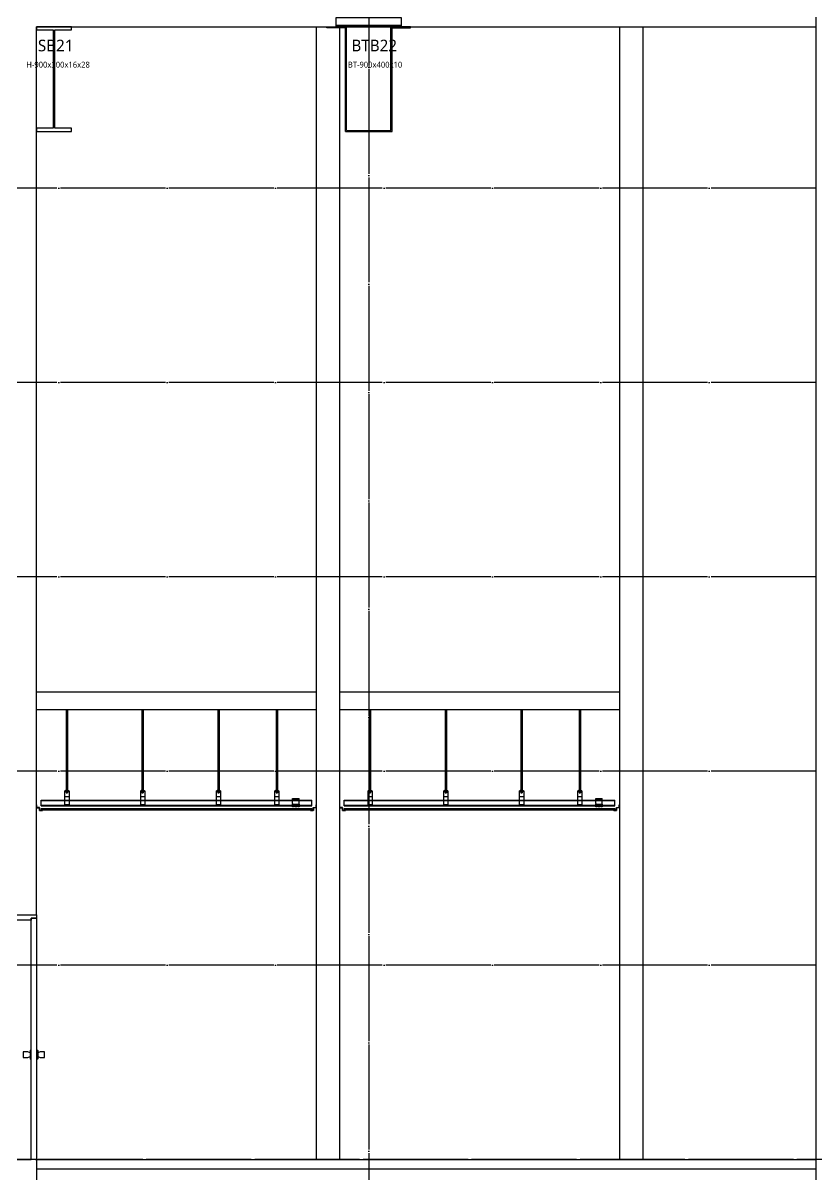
# Model space of a CAD drawing. Header units: millimetres. Extents: x 11948722 to 13111668, y -10771712 to -10232988.
# Drawn here: x 12427845 to 12434646, y -10566072 to -10556197 of the extents above; entities that cross this region are included whole.
import ezdxf
from ezdxf.enums import TextEntityAlignment as Align

# ---------------------------------------------------------------- set-up
doc = ezdxf.new("R2010")
doc.units = ezdxf.units.MM
doc.header["$LTSCALE"] = 150
doc.header["$MEASUREMENT"] = 0
for name, pattern in [('CEN', [6.2, 6, -0.1, 0, -0.1]), ('X_PLAN_1F$0$CEN', [62, 60, -1, 0, -1]), ('Xref-계단단면도$0$HIDDEN', [0.375, 0.25, -0.125])]:
    doc.linetypes.add(name, pattern=pattern)
doc.layers.get('0').update_dxf_attribs({"linetype": 'CONTINUOUS'})
doc.layers.get('Defpoints').update_dxf_attribs({"color": 117, "linetype": 'CONTINUOUS'})
for name, color, linetype in [('0-Besto', 1, 'CONTINUOUS'), ('A-CON', 2, 'CONTINUOUS'), ('A-DOOR', 4, 'CONTINUOUS'), ('A-중심선', 10, 'CEN'), ('CON-C', 2, 'CONTINUOUS'), ('DIM', 7, 'CONTINUOUS'), ('WAL', 3, 'CONTINUOUS'), ('X_PLAN_1F$0$A-중심선', 1, 'X_PLAN_1F$0$CEN'), ('Xref-계단단면도$0$3 dim0', 7, 'CONTINUOUS'), ('Xref-계단단면도$0$4', 4, 'CONTINUOUS'), ('Xref-계단단면도$0$8', 8, 'CONTINUOUS'), ('Xref-계단단면도$0$A-CEIL', 6, 'CONTINUOUS'), ('Xref-계단단면도$0$ELE-3', 6, 'CONTINUOUS'), ('Xref-계단단면도$0$FIN', 5, 'CONTINUOUS')]:
    doc.layers.add(name, color=color, linetype=linetype)
doc.styles.add('Xref-계단단면도$0$나눔고딕 Se', font='')
doc.styles.add('나눔고딕 Se', font='NanumGothic.ttf')
doc.styles.get('Xref-계단단면도$0$나눔고딕 Se').set_extended_font_data('Dotum')
doc.dimstyles.new('Xref-계단단면도$0$A1-100', dxfattribs={"dimtxt": 3, "dimasz": 1, "dimexe": 2, "dimexo": 2, "dimgap": 1, "dimtad": 1, "dimdec": 0, "dimzin": 12, "dimdsep": 46, "dimlunit": 6, "dimtxsty": 'Xref-계단단면도$0$나눔고딕 Se', "dimblk1": 'Xref-계단단면도$0$DIMDOT', "dimblk2": 'Xref-계단단면도$0$DIMDOT', "dimsah": 1, "dimcen": -1, "dimdle": 2, "dimclrd": 256, "dimclre": 256, "dimclrt": 3, "dimadec": 0, "dimazin": 0, "dimtfac": 1, "dimtdec": 0, "dimtix": 1, "dimtmove": 2, "dimatfit": 3, "dimldrblk": 'Xref-계단단면도$0$DIMDOT', "dimfxl": 1, "dimtvp": 1, "dimtolj": 1, "dimtzin": 12, "dimlwd": -1, "dimlwe": -1, "dimarcsym": 0})

# ---------------------------------------------------------------- blocks, each defined once
blk = doc.blocks.new('Xref-계단단면도$0$DIMDOT')
at = {"color": 0}
blk.add_line((-2, 0), (2, 0), dxfattribs=at)
for radius in [0.5, 0.25]:
    blk.add_circle((0, 0), radius, dxfattribs=at)
blk = doc.blocks.new('*D394')
at = {"layer": 'Defpoints', "color": 0, "ltscale": 1200}
for p in [(12434646.5, -10531448.2), (12438246.5, -10531448.2), (12434646.5, -10565948.2)]:
    blk.add_point(p, dxfattribs=at)
at = {"layer": 'Xref-계단단면도$0$3 dim0'}
for p, q in [((12434766.5, -10531448.2), (12438366.5, -10531448.2)), ((12438246.5, -10565888.2), (12438246.5, -10531508.2)), ((12434766.5, -10565948.2), (12438366.5, -10565948.2))]:
    blk.add_line(p, q, dxfattribs=at)
at = {"layer": 'Xref-계단단면도$0$3 dim0', "ltscale": 1200, "xscale": 60, "yscale": 60, "zscale": 60}
for p, rotation in [((12438246.5, -10531448.2), 90), ((12438246.5, -10565948.2), 270)]:
    blk.add_blockref('Xref-계단단면도$0$DIMDOT', p, dxfattribs=dict(at, rotation=rotation))
at = {"layer": 'Xref-계단단면도$0$3 dim0', "color": 3, "ltscale": 1200, "insert": (12438061.1, -10548698.2), "char_height": 210, "attachment_point": 5, "rotation": 90, "style": 'Xref-계단단면도$0$나눔고딕 Se'}
blk.add_mtext('\\A1;34,500', dxfattribs=at)
blk = doc.blocks.new('*D370')
at = {"layer": 'Defpoints', "color": 0, "ltscale": 1200}
for p in [(12434646.5, -10565948.2), (12438246.5, -10565948.2), (12434646.5, -10575948.2)]:
    blk.add_point(p, dxfattribs=at)
at = {"layer": 'Xref-계단단면도$0$3 dim0'}
for p, q in [((12434766.5, -10565948.2), (12438366.5, -10565948.2)), ((12438246.5, -10575888.2), (12438246.5, -10566008.2)), ((12434766.5, -10575948.2), (12438366.5, -10575948.2))]:
    blk.add_line(p, q, dxfattribs=at)
at = {"layer": 'Xref-계단단면도$0$3 dim0', "ltscale": 1200, "xscale": 60, "yscale": 60, "zscale": 60}
for p, rotation in [((12438246.5, -10565948.2), 90), ((12438246.5, -10575948.2), 270)]:
    blk.add_blockref('Xref-계단단면도$0$DIMDOT', p, dxfattribs=dict(at, rotation=rotation))
at = {"layer": 'Xref-계단단면도$0$3 dim0', "color": 3, "ltscale": 1200, "insert": (12438061.1, -10570948.2), "char_height": 210, "attachment_point": 5, "rotation": 90, "style": 'Xref-계단단면도$0$나눔고딕 Se'}
blk.add_mtext('\\A1;10,000', dxfattribs=at)
blk = doc.blocks.new('*U136')
at = {"layer": 'A-DOOR'}
for p, q in [((-200, 0), (-200, 2070)), ((-155, 0), (-155, 2055)), ((-200, 0), (-25, 0))]:
    blk.add_line(p, q, dxfattribs=at)
for points in [[(10, 2100), (20, 2100), (20, 2070), (-25, 2070), (-25, 2055), (-155, 2055), (-155, 2070), (-200, 2070), (-200, 2100), (-190, 2100)], [(-35, 915), (-55, 925), (-95, 925), (-95, 875), (-55, 875), (-35, 885)], [(-25, 945), (-35, 935), (-35, 865), (-25, 855)], [(20, 945), (30, 935), (30, 865), (20, 855)], [(30, 885), (50, 875), (90, 875), (90, 925), (50, 925), (30, 915)]]:
    blk.add_lwpolyline(points, dxfattribs=at)
blk.add_lwpolyline([(20, 0), (-25, 0), (-25, 2070), (20, 2070)], close=True, dxfattribs=at)
blk = doc.blocks.new('A$C631E516C')
at = {"layer": 'A-CON', "ltscale": 3}
blk.add_lwpolyline([(-150, 0), (-150, -28), (-8, -28), (-8, -872), (-150, -872), (-150, -900), (150, -900), (150, -872), (8, -872), (8, -28), (150, -28), (150, 0), (-150, 0)], close=True, dxfattribs=at)
at = {"layer": 'Defpoints', "style": '나눔고딕 Se'}
for s, height, p in [('SB21', 100, (167.1, -161.6)), ('H-900x300x16x28', 50, (307.5, -325.8))]:
    blk.add_text(s, height=height, dxfattribs=at).set_placement(p, align=Align.MIDDLE_RIGHT)
blk = doc.blocks.new('A$C652F490E')
at = {"layer": '0-Besto', "color": 2}
for p, q in [((-359, -10), (-359, 0)), ((-190, -890), (-190, 0)), ((190, -890), (190, 0)), ((359, -10), (359, 0)), ((-200, -10), (-359, -10)), ((-200, -900), (-200, -10)), ((200, -900), (200, -10)), ((200, -10), (359, -10)), ((-200, -900), (200, -900)), ((-190, -890), (190, -890))]:
    blk.add_line(p, q, dxfattribs=at)
at = {"layer": '0-Besto'}
for p, q in [((-359, 0), (-187.8, 0)), ((-159, 0), (-279, 0)), ((159, 0), (279, 0)), ((359, 0), (187.8, 0))]:
    blk.add_line(p, q, dxfattribs=at)
at = {"layer": 'DIM', "color": 2}
for p, q in [((-279, 0), (-279, 80)), ((-279, 80), (279, 80)), ((279, 9.6), (-279, 9.6)), ((279, 0), (-279, 0)), ((279, 80), (279, 0))]:
    blk.add_line(p, q, dxfattribs=at)
at = {"layer": 'Defpoints', "style": '나눔고딕 Se'}
for s, height, p in [('BTB22', 100, (242.2, -161.6)), ('BT-900x400x10', 50, (287.3, -325.8))]:
    blk.add_text(s, height=height, dxfattribs=at).set_placement(p, align=Align.MIDDLE_RIGHT)

msp = doc.modelspace()

# ---------------------------------------------------------------- linework, layer by layer
at = {"layer": 'A-중심선'}
for p, q in [((12430810.5, -10530548.2), (12430810.5, -10579256.2)), ((12434646.5, -10557614.8), (12417020.5, -10557614.8)), ((12434646.5, -10559281.5), (12417020.5, -10559281.5)), ((12434646.5, -10560948.2), (12417020.5, -10560948.2)), ((12434646.5, -10562614.8), (12417020.5, -10562614.8)), ((12434646.5, -10564281.5), (12417020.5, -10564281.5)), ((12438173.2, -10565948.2), (12417020.5, -10565948.2))]:
    msp.add_line(p, q, dxfattribs=at)
at = {"layer": 'CON-C', "ltscale": 1200}
for p, q in [((12427660.5, -10563848.2), (12427960.5, -10563848.2)), ((12427960.5, -10565948.2), (12427660.5, -10565948.2)), ((12427960.5, -10565948.2), (12427960.5, -10566008.2)), ((12427960.5, -10565948.2), (12427960.5, -10573848.2)), ((12427960.5, -10566028.2), (12434646.5, -10566028.2))]:
    msp.add_line(p, q, dxfattribs=at)
for points in [[(12427960.5, -10563848.2), (12427960.5, -10556228.2)], [(12427960.5, -10556228.2), (12434646.5, -10556228.2)]]:
    msp.add_lwpolyline(points, dxfattribs=at)
at = {"layer": 'Defpoints', "ltscale": 1200}
msp.add_lwpolyline([(12417020.5, -10530548.2), (12434646.5, -10530548.2), (12434646.5, -10579629.2), (12417020.5, -10579629.2)], close=True, dxfattribs=at)
at = {"layer": 'WAL', "ltscale": 1200}
for p, q in [((12430360.5, -10556228.2), (12430360.5, -10565948.2)), ((12430560.5, -10556228.2), (12430560.5, -10565948.2)), ((12432960.5, -10556228.2), (12432960.5, -10565948.2)), ((12433160.5, -10556228.2), (12433160.5, -10565948.2))]:
    msp.add_line(p, q, dxfattribs=at)
at = {"layer": 'Xref-계단단면도$0$4', "ltscale": 0.1}
for points in [[(12428010.5, -10562954.2), (12428010.5, -10562948.2), (12428009.5, -10562948.2), (12428009.5, -10562953.2), (12427986.5, -10562953.2), (12427986.5, -10562928.2), (12427961.5, -10562928.2), (12427961.5, -10562904.2), (12427960.5, -10562904.2), (12427960.5, -10562929.2), (12427985.5, -10562929.2), (12427985.5, -10562954.2), (12428010.5, -10562954.2)], [(12430310.5, -10562954.2), (12430310.5, -10562948.2), (12430311.5, -10562948.2), (12430311.5, -10562953.2), (12430334.5, -10562953.2), (12430334.5, -10562928.2), (12430359.5, -10562928.2), (12430359.5, -10562904.2), (12430360.5, -10562904.2), (12430360.5, -10562929.2), (12430335.5, -10562929.2), (12430335.5, -10562954.2), (12430310.5, -10562954.2)], [(12430610.5, -10562954.2), (12430610.5, -10562948.2), (12430609.5, -10562948.2), (12430609.5, -10562953.2), (12430586.5, -10562953.2), (12430586.5, -10562928.2), (12430561.5, -10562928.2), (12430561.5, -10562904.2), (12430560.5, -10562904.2), (12430560.5, -10562929.2), (12430585.5, -10562929.2), (12430585.5, -10562954.2), (12430610.5, -10562954.2)], [(12432910.5, -10562954.2), (12432910.5, -10562948.2), (12432911.5, -10562948.2), (12432911.5, -10562953.2), (12432934.5, -10562953.2), (12432934.5, -10562928.2), (12432959.5, -10562928.2), (12432959.5, -10562904.2), (12432960.5, -10562904.2), (12432960.5, -10562929.2), (12432935.5, -10562929.2), (12432935.5, -10562954.2), (12432910.5, -10562954.2)]]:
    msp.add_lwpolyline(points, dxfattribs=at)
at = {"layer": 'Xref-계단단면도$0$8'}
for p, q in [((12428215.1, -10562085.7), (12428215.1, -10562779.4)), ((12428226.3, -10562085.7), (12428226.3, -10562779.4)), ((12428865.1, -10562085.7), (12428865.1, -10562779.4)), ((12428876.3, -10562085.7), (12428876.3, -10562779.4)), ((12429515.1, -10562085.7), (12429515.1, -10562779.4)), ((12429526.3, -10562085.7), (12429526.3, -10562779.4)), ((12430015.1, -10562085.7), (12430015.1, -10562779.4)), ((12430026.3, -10562085.7), (12430026.3, -10562779.4)), ((12430815.1, -10562085.7), (12430815.1, -10562779.4)), ((12430826.3, -10562085.7), (12430826.3, -10562779.4)), ((12431465.1, -10562085.7), (12431465.1, -10562779.4)), ((12431476.3, -10562085.7), (12431476.3, -10562779.4)), ((12432115.1, -10562085.7), (12432115.1, -10562779.4)), ((12432126.3, -10562085.7), (12432126.3, -10562779.4)), ((12432615.1, -10562085.7), (12432615.1, -10562779.4)), ((12432626.3, -10562085.7), (12432626.3, -10562779.4)), ((12428201.9, -10562783.2), (12428201.9, -10562901.9)), ((12428201.9, -10562783.2), (12428239.4, -10562783.2)), ((12428201.9, -10562786.9), (12428239.4, -10562786.9)), ((12428209.4, -10562779.4), (12428231.9, -10562779.4)), ((12428209.4, -10562779.4), (12428209.4, -10562783.2)), ((12428209.4, -10562786.9), (12428209.4, -10562790.7)), ((12428209.4, -10562790.7), (12428231.9, -10562790.7)), ((12428213.2, -10562779.4), (12428213.2, -10562783.2)), ((12428213.2, -10562786.9), (12428213.2, -10562790.7)), ((12428215.1, -10562774.4), (12428226.3, -10562774.4)), ((12428215.1, -10562776.9), (12428226.3, -10562776.9)), ((12428215.1, -10562790.7), (12428215.1, -10562801.9)), ((12428215.1, -10562791.9), (12428226.3, -10562791.9)), ((12428215.1, -10562794.4), (12428226.3, -10562794.4)), ((12428215.1, -10562796.9), (12428226.3, -10562796.9)), ((12428215.1, -10562799.4), (12428226.3, -10562799.4)), ((12428215.1, -10562799.4), (12428226.3, -10562799.4)), ((12428215.1, -10562801.9), (12428226.3, -10562801.9)), ((12428226.3, -10562790.7), (12428226.3, -10562801.9)), ((12428228.2, -10562779.4), (12428228.2, -10562783.2)), ((12428228.2, -10562786.9), (12428228.2, -10562790.7)), ((12428231.9, -10562779.4), (12428231.9, -10562783.2)), ((12428231.9, -10562786.9), (12428231.9, -10562790.7)), ((12428239.4, -10562783.2), (12428239.4, -10562901.9)), ((12428851.9, -10562783.2), (12428851.9, -10562901.9)), ((12428851.9, -10562783.2), (12428889.4, -10562783.2)), ((12428851.9, -10562786.9), (12428889.4, -10562786.9)), ((12428859.4, -10562779.4), (12428881.9, -10562779.4)), ((12428859.4, -10562779.4), (12428859.4, -10562783.2)), ((12428859.4, -10562786.9), (12428859.4, -10562790.7)), ((12428859.4, -10562790.7), (12428881.9, -10562790.7)), ((12428863.2, -10562779.4), (12428863.2, -10562783.2)), ((12428863.2, -10562786.9), (12428863.2, -10562790.7)), ((12428865.1, -10562774.4), (12428876.3, -10562774.4)), ((12428865.1, -10562776.9), (12428876.3, -10562776.9)), ((12428865.1, -10562790.7), (12428865.1, -10562801.9)), ((12428865.1, -10562791.9), (12428876.3, -10562791.9)), ((12428865.1, -10562794.4), (12428876.3, -10562794.4)), ((12428865.1, -10562796.9), (12428876.3, -10562796.9)), ((12428865.1, -10562799.4), (12428876.3, -10562799.4)), ((12428865.1, -10562799.4), (12428876.3, -10562799.4)), ((12428865.1, -10562801.9), (12428876.3, -10562801.9)), ((12428876.3, -10562790.7), (12428876.3, -10562801.9)), ((12428878.2, -10562779.4), (12428878.2, -10562783.2)), ((12428878.2, -10562786.9), (12428878.2, -10562790.7)), ((12428881.9, -10562779.4), (12428881.9, -10562783.2)), ((12428881.9, -10562786.9), (12428881.9, -10562790.7)), ((12428889.4, -10562783.2), (12428889.4, -10562901.9)), ((12429501.9, -10562783.2), (12429501.9, -10562901.9)), ((12429501.9, -10562783.2), (12429539.4, -10562783.2)), ((12429501.9, -10562786.9), (12429539.4, -10562786.9)), ((12429509.4, -10562779.4), (12429531.9, -10562779.4)), ((12429509.4, -10562779.4), (12429509.4, -10562783.2)), ((12429509.4, -10562786.9), (12429509.4, -10562790.7)), ((12429509.4, -10562790.7), (12429531.9, -10562790.7)), ((12429513.2, -10562779.4), (12429513.2, -10562783.2)), ((12429513.2, -10562786.9), (12429513.2, -10562790.7)), ((12429515.1, -10562774.4), (12429526.3, -10562774.4)), ((12429515.1, -10562776.9), (12429526.3, -10562776.9)), ((12429515.1, -10562790.7), (12429515.1, -10562801.9)), ((12429515.1, -10562791.9), (12429526.3, -10562791.9)), ((12429515.1, -10562794.4), (12429526.3, -10562794.4)), ((12429515.1, -10562796.9), (12429526.3, -10562796.9)), ((12429515.1, -10562799.4), (12429526.3, -10562799.4)), ((12429515.1, -10562799.4), (12429526.3, -10562799.4)), ((12429515.1, -10562801.9), (12429526.3, -10562801.9)), ((12429526.3, -10562790.7), (12429526.3, -10562801.9)), ((12429528.2, -10562779.4), (12429528.2, -10562783.2)), ((12429528.2, -10562786.9), (12429528.2, -10562790.7)), ((12429531.9, -10562779.4), (12429531.9, -10562783.2)), ((12429531.9, -10562786.9), (12429531.9, -10562790.7)), ((12429539.4, -10562783.2), (12429539.4, -10562901.9)), ((12430001.9, -10562783.2), (12430001.9, -10562901.9)), ((12430001.9, -10562783.2), (12430039.4, -10562783.2)), ((12430001.9, -10562786.9), (12430039.4, -10562786.9)), ((12430009.4, -10562779.4), (12430031.9, -10562779.4)), ((12430009.4, -10562779.4), (12430009.4, -10562783.2)), ((12430009.4, -10562786.9), (12430009.4, -10562790.7)), ((12430009.4, -10562790.7), (12430031.9, -10562790.7)), ((12430013.2, -10562779.4), (12430013.2, -10562783.2)), ((12430013.2, -10562786.9), (12430013.2, -10562790.7)), ((12430015.1, -10562774.4), (12430026.3, -10562774.4)), ((12430015.1, -10562776.9), (12430026.3, -10562776.9)), ((12430015.1, -10562790.7), (12430015.1, -10562801.9)), ((12430015.1, -10562791.9), (12430026.3, -10562791.9)), ((12430015.1, -10562794.4), (12430026.3, -10562794.4)), ((12430015.1, -10562796.9), (12430026.3, -10562796.9)), ((12430015.1, -10562799.4), (12430026.3, -10562799.4)), ((12430015.1, -10562799.4), (12430026.3, -10562799.4)), ((12430015.1, -10562801.9), (12430026.3, -10562801.9)), ((12430026.3, -10562790.7), (12430026.3, -10562801.9)), ((12430028.2, -10562779.4), (12430028.2, -10562783.2)), ((12430028.2, -10562786.9), (12430028.2, -10562790.7)), ((12430031.9, -10562779.4), (12430031.9, -10562783.2)), ((12430031.9, -10562786.9), (12430031.9, -10562790.7)), ((12430039.4, -10562783.2), (12430039.4, -10562901.9)), ((12430801.9, -10562783.2), (12430801.9, -10562901.9)), ((12430801.9, -10562783.2), (12430839.4, -10562783.2)), ((12430801.9, -10562786.9), (12430839.4, -10562786.9)), ((12430809.4, -10562779.4), (12430831.9, -10562779.4)), ((12430809.4, -10562779.4), (12430809.4, -10562783.2)), ((12430809.4, -10562786.9), (12430809.4, -10562790.7)), ((12430809.4, -10562790.7), (12430831.9, -10562790.7)), ((12430813.2, -10562779.4), (12430813.2, -10562783.2)), ((12430813.2, -10562786.9), (12430813.2, -10562790.7)), ((12430815.1, -10562774.4), (12430826.3, -10562774.4)), ((12430815.1, -10562776.9), (12430826.3, -10562776.9)), ((12430815.1, -10562790.7), (12430815.1, -10562801.9)), ((12430815.1, -10562791.9), (12430826.3, -10562791.9)), ((12430815.1, -10562794.4), (12430826.3, -10562794.4)), ((12430815.1, -10562796.9), (12430826.3, -10562796.9)), ((12430815.1, -10562799.4), (12430826.3, -10562799.4)), ((12430815.1, -10562799.4), (12430826.3, -10562799.4)), ((12430815.1, -10562801.9), (12430826.3, -10562801.9)), ((12430826.3, -10562790.7), (12430826.3, -10562801.9)), ((12430828.2, -10562779.4), (12430828.2, -10562783.2)), ((12430828.2, -10562786.9), (12430828.2, -10562790.7)), ((12430831.9, -10562779.4), (12430831.9, -10562783.2)), ((12430831.9, -10562786.9), (12430831.9, -10562790.7)), ((12430839.4, -10562783.2), (12430839.4, -10562901.9)), ((12431451.9, -10562783.2), (12431451.9, -10562901.9)), ((12431451.9, -10562783.2), (12431489.4, -10562783.2)), ((12431451.9, -10562786.9), (12431489.4, -10562786.9)), ((12431459.4, -10562779.4), (12431481.9, -10562779.4)), ((12431459.4, -10562779.4), (12431459.4, -10562783.2)), ((12431459.4, -10562786.9), (12431459.4, -10562790.7)), ((12431459.4, -10562790.7), (12431481.9, -10562790.7)), ((12431463.2, -10562779.4), (12431463.2, -10562783.2)), ((12431463.2, -10562786.9), (12431463.2, -10562790.7)), ((12431465.1, -10562774.4), (12431476.3, -10562774.4)), ((12431465.1, -10562776.9), (12431476.3, -10562776.9)), ((12431465.1, -10562790.7), (12431465.1, -10562801.9)), ((12431465.1, -10562791.9), (12431476.3, -10562791.9)), ((12431465.1, -10562794.4), (12431476.3, -10562794.4)), ((12431465.1, -10562796.9), (12431476.3, -10562796.9)), ((12431465.1, -10562799.4), (12431476.3, -10562799.4)), ((12431465.1, -10562799.4), (12431476.3, -10562799.4)), ((12431465.1, -10562801.9), (12431476.3, -10562801.9)), ((12431476.3, -10562790.7), (12431476.3, -10562801.9)), ((12431478.2, -10562779.4), (12431478.2, -10562783.2)), ((12431478.2, -10562786.9), (12431478.2, -10562790.7)), ((12431481.9, -10562779.4), (12431481.9, -10562783.2)), ((12431481.9, -10562786.9), (12431481.9, -10562790.7)), ((12431489.4, -10562783.2), (12431489.4, -10562901.9)), ((12432101.9, -10562783.2), (12432101.9, -10562901.9)), ((12432101.9, -10562783.2), (12432139.4, -10562783.2)), ((12432101.9, -10562786.9), (12432139.4, -10562786.9)), ((12432109.4, -10562779.4), (12432131.9, -10562779.4)), ((12432109.4, -10562779.4), (12432109.4, -10562783.2)), ((12432109.4, -10562786.9), (12432109.4, -10562790.7)), ((12432109.4, -10562790.7), (12432131.9, -10562790.7)), ((12432113.2, -10562779.4), (12432113.2, -10562783.2)), ((12432113.2, -10562786.9), (12432113.2, -10562790.7)), ((12432115.1, -10562774.4), (12432126.3, -10562774.4)), ((12432115.1, -10562776.9), (12432126.3, -10562776.9)), ((12432115.1, -10562790.7), (12432115.1, -10562801.9)), ((12432115.1, -10562791.9), (12432126.3, -10562791.9)), ((12432115.1, -10562794.4), (12432126.3, -10562794.4)), ((12432115.1, -10562796.9), (12432126.3, -10562796.9)), ((12432115.1, -10562799.4), (12432126.3, -10562799.4)), ((12432115.1, -10562799.4), (12432126.3, -10562799.4)), ((12432115.1, -10562801.9), (12432126.3, -10562801.9)), ((12432126.3, -10562790.7), (12432126.3, -10562801.9)), ((12432128.2, -10562779.4), (12432128.2, -10562783.2)), ((12432128.2, -10562786.9), (12432128.2, -10562790.7)), ((12432131.9, -10562779.4), (12432131.9, -10562783.2)), ((12432131.9, -10562786.9), (12432131.9, -10562790.7)), ((12432139.4, -10562783.2), (12432139.4, -10562901.9)), ((12432601.9, -10562783.2), (12432601.9, -10562901.9)), ((12432601.9, -10562783.2), (12432639.4, -10562783.2)), ((12432601.9, -10562786.9), (12432639.4, -10562786.9)), ((12432609.4, -10562779.4), (12432631.9, -10562779.4)), ((12432609.4, -10562779.4), (12432609.4, -10562783.2)), ((12432609.4, -10562786.9), (12432609.4, -10562790.7)), ((12432609.4, -10562790.7), (12432631.9, -10562790.7)), ((12432613.2, -10562779.4), (12432613.2, -10562783.2)), ((12432613.2, -10562786.9), (12432613.2, -10562790.7)), ((12432615.1, -10562774.4), (12432626.3, -10562774.4)), ((12432615.1, -10562776.9), (12432626.3, -10562776.9)), ((12432615.1, -10562790.7), (12432615.1, -10562801.9)), ((12432615.1, -10562791.9), (12432626.3, -10562791.9)), ((12432615.1, -10562794.4), (12432626.3, -10562794.4)), ((12432615.1, -10562796.9), (12432626.3, -10562796.9)), ((12432615.1, -10562799.4), (12432626.3, -10562799.4)), ((12432615.1, -10562799.4), (12432626.3, -10562799.4)), ((12432615.1, -10562801.9), (12432626.3, -10562801.9)), ((12432626.3, -10562790.7), (12432626.3, -10562801.9)), ((12432628.2, -10562779.4), (12432628.2, -10562783.2)), ((12432628.2, -10562786.9), (12432628.2, -10562790.7)), ((12432631.9, -10562779.4), (12432631.9, -10562783.2)), ((12432631.9, -10562786.9), (12432631.9, -10562790.7)), ((12432639.4, -10562783.2), (12432639.4, -10562901.9)), ((12428201.9, -10562833.2), (12428239.4, -10562833.2)), ((12428201.9, -10562901.9), (12428239.4, -10562901.9)), ((12428851.9, -10562833.2), (12428889.4, -10562833.2)), ((12428851.9, -10562901.9), (12428889.4, -10562901.9)), ((12429501.9, -10562833.2), (12429539.4, -10562833.2)), ((12429501.9, -10562901.9), (12429539.4, -10562901.9)), ((12430001.9, -10562833.2), (12430039.4, -10562833.2)), ((12430001.9, -10562901.9), (12430039.4, -10562901.9)), ((12430156.9, -10562849.4), (12430213.2, -10562849.4)), ((12430156.9, -10562893.2), (12430156.9, -10562849.4)), ((12430156.9, -10562851.9), (12430213.2, -10562851.9)), ((12430156.9, -10562860.7), (12430160.6, -10562860.7)), ((12430163.2, -10562899.4), (12430156.9, -10562893.2)), ((12430156.9, -10562899.4), (12430163.2, -10562899.4)), ((12430156.9, -10562923.2), (12430156.9, -10562899.4)), ((12430159.4, -10562901.9), (12430163.2, -10562901.9)), ((12430159.4, -10562920.7), (12430159.4, -10562901.9)), ((12430159.4, -10562909.4), (12430210.7, -10562909.4)), ((12430162.3, -10562920.7), (12430159.4, -10562920.7)), ((12430162.6, -10562860.7), (12430165.7, -10562860.7)), ((12430163.2, -10562901.9), (12430163.2, -10562899.4)), ((12430163.2, -10562899.4), (12430206.9, -10562899.4)), ((12430165.7, -10562854.7), (12430165.7, -10562849.4)), ((12430165.7, -10562860.7), (12430165.7, -10562856.4)), ((12430191, -10562920.7), (12430179.1, -10562920.7)), ((12430180.7, -10562854.7), (12430180.7, -10562849.4)), ((12430180.7, -10562860.7), (12430180.7, -10562856.4)), ((12430180.7, -10562860.7), (12430183.7, -10562860.7)), ((12430185.4, -10562860.7), (12430189.4, -10562860.7)), ((12430189.4, -10562854.7), (12430189.4, -10562849.4)), ((12430189.4, -10562860.7), (12430189.4, -10562856.4)), ((12430204.4, -10562854.7), (12430204.4, -10562849.4)), ((12430204.4, -10562860.7), (12430204.4, -10562856.4)), ((12430204.4, -10562860.7), (12430208.2, -10562860.7)), ((12430206.9, -10562899.4), (12430213.2, -10562893.2)), ((12430206.9, -10562901.9), (12430206.9, -10562899.4)), ((12430206.9, -10562899.4), (12430213.2, -10562899.4)), ((12430206.9, -10562901.9), (12430210.7, -10562901.9)), ((12430210.7, -10562920.7), (12430207.8, -10562920.7)), ((12430209.6, -10562860.7), (12430213.2, -10562860.7)), ((12430210.7, -10562901.9), (12430210.7, -10562920.7)), ((12430213.2, -10562893.2), (12430213.2, -10562849.4)), ((12430213.2, -10562899.4), (12430213.2, -10562923.2)), ((12430801.9, -10562833.2), (12430839.4, -10562833.2)), ((12430801.9, -10562901.9), (12430839.4, -10562901.9)), ((12431451.9, -10562833.2), (12431489.4, -10562833.2)), ((12431451.9, -10562901.9), (12431489.4, -10562901.9)), ((12432101.9, -10562833.2), (12432139.4, -10562833.2)), ((12432101.9, -10562901.9), (12432139.4, -10562901.9)), ((12432601.9, -10562833.2), (12432639.4, -10562833.2)), ((12432601.9, -10562901.9), (12432639.4, -10562901.9)), ((12432756.9, -10562849.4), (12432813.2, -10562849.4)), ((12432756.9, -10562893.2), (12432756.9, -10562849.4)), ((12432756.9, -10562851.9), (12432813.2, -10562851.9)), ((12432756.9, -10562860.7), (12432760.6, -10562860.7)), ((12432763.2, -10562899.4), (12432756.9, -10562893.2)), ((12432756.9, -10562899.4), (12432763.2, -10562899.4)), ((12432756.9, -10562923.2), (12432756.9, -10562899.4)), ((12432759.4, -10562901.9), (12432763.2, -10562901.9)), ((12432759.4, -10562920.7), (12432759.4, -10562901.9)), ((12432759.4, -10562909.4), (12432810.7, -10562909.4)), ((12432762.3, -10562920.7), (12432759.4, -10562920.7)), ((12432762.6, -10562860.7), (12432765.7, -10562860.7)), ((12432763.2, -10562901.9), (12432763.2, -10562899.4)), ((12432763.2, -10562899.4), (12432806.9, -10562899.4)), ((12432765.7, -10562854.7), (12432765.7, -10562849.4)), ((12432765.7, -10562860.7), (12432765.7, -10562856.4)), ((12432791, -10562920.7), (12432779.1, -10562920.7)), ((12432780.7, -10562854.7), (12432780.7, -10562849.4)), ((12432780.7, -10562860.7), (12432780.7, -10562856.4)), ((12432780.7, -10562860.7), (12432783.7, -10562860.7)), ((12432785.4, -10562860.7), (12432789.4, -10562860.7)), ((12432789.4, -10562854.7), (12432789.4, -10562849.4)), ((12432789.4, -10562860.7), (12432789.4, -10562856.4)), ((12432804.4, -10562854.7), (12432804.4, -10562849.4)), ((12432804.4, -10562860.7), (12432804.4, -10562856.4)), ((12432804.4, -10562860.7), (12432808.2, -10562860.7)), ((12432806.9, -10562899.4), (12432813.2, -10562893.2)), ((12432806.9, -10562901.9), (12432806.9, -10562899.4)), ((12432806.9, -10562899.4), (12432813.2, -10562899.4)), ((12432806.9, -10562901.9), (12432810.7, -10562901.9)), ((12432810.7, -10562920.7), (12432807.8, -10562920.7)), ((12432809.6, -10562860.7), (12432813.2, -10562860.7)), ((12432810.7, -10562901.9), (12432810.7, -10562920.7)), ((12432813.2, -10562893.2), (12432813.2, -10562849.4)), ((12432813.2, -10562899.4), (12432813.2, -10562923.2)), ((12430164.4, -10562923.2), (12430156.9, -10562923.2)), ((12430193.2, -10562923.2), (12430176.9, -10562923.2)), ((12430213.2, -10562923.2), (12430205.7, -10562923.2)), ((12432764.4, -10562923.2), (12432756.9, -10562923.2)), ((12432793.2, -10562923.2), (12432776.9, -10562923.2)), ((12432813.2, -10562923.2), (12432805.7, -10562923.2))]:
    msp.add_line(p, q, dxfattribs=at)
at = {"layer": 'Xref-계단단면도$0$8', "linetype": 'Xref-계단단면도$0$HIDDEN', "ltscale": 0.1}
for p, q in [((12427999.5, -10562868.2), (12430321.5, -10562868.2)), ((12427999.5, -10562908.2), (12430321.5, -10562908.2)), ((12430599.5, -10562868.2), (12432921.5, -10562868.2)), ((12430599.5, -10562908.2), (12432921.5, -10562908.2))]:
    msp.add_line(p, q, dxfattribs=at)
at = {"layer": 'Xref-계단단면도$0$8'}
for centre, radius, start, end in [((12430170.7, -10562923.2), 8.75, 16.60155, 163.39845), ((12430170.7, -10562923.2), 6.25, 0, 180), ((12430199.4, -10562923.2), 8.75, 16.60155, 163.39845), ((12430199.4, -10562923.2), 6.25, 0, 180), ((12432770.7, -10562923.2), 8.75, 16.60155, 163.39845), ((12432770.7, -10562923.2), 6.25, 0, 180), ((12432799.4, -10562923.2), 8.75, 16.60155, 163.39845), ((12432799.4, -10562923.2), 6.25, 0, 180)]:
    msp.add_arc(centre, radius, start, end, dxfattribs=at)
at = {"layer": 'Xref-계단단면도$0$A-CEIL', "ltscale": 1200}
msp.add_line((12427960.5, -10565948.2), (12434646.5, -10565948.2), dxfattribs=at)
at = {"layer": 'Xref-계단단면도$0$ELE-3'}
for p, q in [((12427960.5, -10561935.7), (12430360.5, -10561935.7)), ((12430560.5, -10561935.7), (12432960.5, -10561935.7)), ((12427960.5, -10562085.7), (12430360.5, -10562085.7)), ((12430560.5, -10562085.7), (12432960.5, -10562085.7))]:
    msp.add_line(p, q, dxfattribs=at)
at = {"layer": 'Xref-계단단면도$0$FIN', "color": 8}
for p, q in [((12427999.5, -10562911.9), (12427999.5, -10562864.4)), ((12427999.5, -10562864.4), (12430321.5, -10562864.4)), ((12427999.5, -10562911.9), (12430321.5, -10562911.9)), ((12430321.5, -10562911.9), (12430321.5, -10562864.4)), ((12430599.5, -10562911.9), (12430599.5, -10562864.4)), ((12430599.5, -10562864.4), (12432921.5, -10562864.4)), ((12430599.5, -10562911.9), (12432921.5, -10562911.9)), ((12432921.5, -10562911.9), (12432921.5, -10562864.4))]:
    msp.add_line(p, q, dxfattribs=at)
at = {"layer": 'Xref-계단단면도$0$FIN', "color": 150}
for p, q in [((12427999.5, -10562935.7), (12430321.5, -10562935.7)), ((12427999.5, -10562948.2), (12430321.5, -10562948.2)), ((12430599.5, -10562935.7), (12432921.5, -10562935.7)), ((12430599.5, -10562948.2), (12432921.5, -10562948.2))]:
    msp.add_line(p, q, dxfattribs=at)
at = {"layer": 'Xref-계단단면도$0$FIN', "color": 150, "flags": 128}
for points in [[(12427999.5, -10562935.7), (12427999.5, -10562948.2)], [(12430321.5, -10562935.7), (12430321.5, -10562948.2)], [(12430599.5, -10562935.7), (12430599.5, -10562948.2)], [(12432921.5, -10562935.7), (12432921.5, -10562948.2)]]:
    msp.add_lwpolyline(points, dxfattribs=at)

# ---------------------------------------------------------------- block references
at = {"layer": 'A-DOOR'}
msp.add_blockref('*U136', (12427940.5, -10565948.2), dxfattribs=at)
at = {"layer": 'X_PLAN_1F$0$A-중심선', "ltscale": 1200}
for name, p in [('A$C652F490E', (12430810.5, -10556228.2)), ('A$C631E516C', (12428110.5, -10556228.2))]:
    msp.add_blockref(name, p, dxfattribs=at)

# ---------------------------------------------------------------- dimensions: what is measured, and where the dimension line sits
at = {"layer": 'Xref-계단단면도$0$3 dim0'}
for base, p1, p2, picture, middle in [((12438246.5, -10531448.2), (12434646.5, -10565948.2), (12434646.5, -10531448.2), '*D394', (12438061.1, -10548698.2)), ((12438246.5, -10565948.2), (12434646.5, -10575948.2), (12434646.5, -10565948.2), '*D370', (12438061.1, -10570948.2))]:
    dim = msp.add_linear_dim(base=base, p1=p1, p2=p2, angle=90, dimstyle='Xref-계단단면도$0$A1-100', override={"dimscale": 60, "dimtxt": 3.5}, dxfattribs=at)
    dim.commit()
    dim.dimension.update_dxf_attribs({"geometry": picture, "text_midpoint": middle})

doc.saveas('drawing.dxf')
